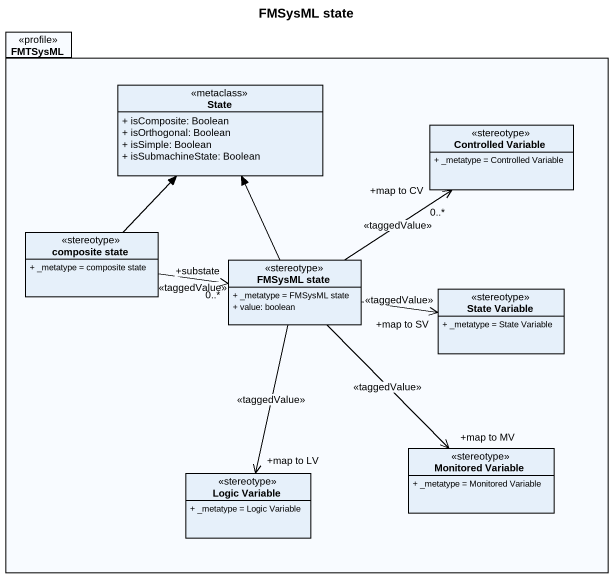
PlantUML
@startuml
title FMSysML state
hide circle
hide empty members
skinparam classAttributeIconSize 0
package FMTSysML <<profile>> {
  class "State" as State_ <<metaclass>> {
    + isComposite: Boolean
    + isOrthogonal: Boolean
    + isSimple: Boolean
    + isSubmachineState: Boolean
  }
  class "Controlled Variable" as Controlled_Variable <<stereotype>> {
    + _metatype = Controlled Variable
  }
  class "composite state" as composite_state <<stereotype>> {
    + _metatype = composite state
  }
  class "FMSysML state" as FMSysML_state <<stereotype>> {
    + _metatype = FMSysML state
    + value: boolean
  }
  class "State Variable" as State_Variable <<stereotype>> {
    + _metatype = State Variable
  }
  class "Monitored Variable" as Monitored_Variable <<stereotype>> {
    + _metatype = Monitored Variable
  }
  class "Logic Variable" as Logic_Variable <<stereotype>> {
    + _metatype = Logic Variable
  }
}
composite_state -up-> State_
composite_state -right-> "+substate\n0..*" FMSysML_state : <<taggedValue>>
FMSysML_state -up-> State_
FMSysML_state -up-> "+map to CV\n0..*" Controlled_Variable : <<taggedValue>>
FMSysML_state -right-> "+map to SV" State_Variable : <<taggedValue>>
FMSysML_state --> "+map to MV" Monitored_Variable : <<taggedValue>>
FMSysML_state --> "+map to LV" Logic_Variable : <<taggedValue>>
@enduml
